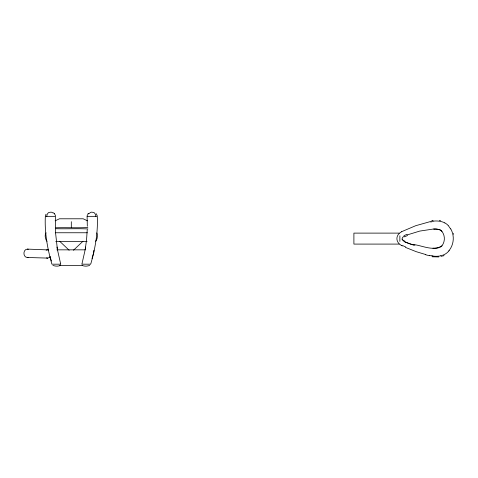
<?xml version="1.0" encoding="UTF-8"?>
<svg xmlns="http://www.w3.org/2000/svg" width="478" height="478" viewBox="0 0 478 478"><rect width="100%" height="100%" fill="white"/><g stroke="black" fill="none" stroke-linecap="round" stroke-linejoin="round"><path stroke-width="0.72" d="M87.319 226.291L87.104 216.349M87.247 229.607L86.566 239.693L85.204 249.618L85.622 247.06M46.832 216.349L46.898 215.518A3.525 2.492 -90 0 1 47.244 214.287L47.955 213.2A5.138 3.633 -90 0 1 48.881 212.453L51.032 212.142A5.485 3.878 -90 0 1 52.024 212.453M87.098 215.763L88.496 213.313L88.042 213.732M45.392 215.763L46.025 214.174M85.221 249.516L81.959 263.898M90.82 263.79C95.224 248.411 98.086 232.398 97.279 216.349L87.127 216.349M92.027 258.473L93.736 252.677L93.921 250.245M50.363 256.298L49.342 257.481L47.776 258.096L27.252 257.481C22.615 257.242 22.932 248.966 27.587 249.116L48.654 249.928M449.23 250.376L449.463 250.054A19.52 19.496 90 0 0 450.754 228.848M449.123 250.526L448.836 250.914M89.314 213.535L89.601 213.2M82.963 241.259L73.469 250.251M60.455 265.386C58.25 266.497 55.197 266.3 52.915 265.386M89.709 265.386C87.426 266.3 84.373 266.497 82.168 265.386M46.157 250.155L47.716 249.737M401.634 231.687L415.663 225.724L430.481 221.547M404.239 236.234L402.709 237.285L402.123 238.504A1.548 1.548 0 0 0 402.135 238.803A1.637 1.637 0 0 0 402.201 239.096M55.131 220.824L59.451 218.787L83.172 218.787L87.492 220.824M60.365 265.284L59.864 265.439M407.232 234.919L419.75 231.083L433.916 228.956M443.124 255.951L444.068 255.575M441.385 256.471L442.234 256.244M28.094 257.343L27.198 257.481M46.079 232.822C44.406 234.519 45.249 239.765 47.089 241.271M95.534 241.271C97.542 239.699 97.769 235.098 96.867 232.9M440.752 255.76L441.146 255.67A16.061 16.001 -46.4 0 0 443.255 254.995A15.374 15.32 -48.8 0 0 445.532 253.866A12.213 12.189 -58.8 0 0 448.107 251.763L448.466 251.374A11.657 11.657 -7.3 0 0 448.842 250.92M87.856 227.552C77.233 228.012 66.585 227.51 55.938 227.773M431.873 221.278L433.725 221.033M431.807 220.501L432.787 220.346M438.786 256.931L432.237 256.782M55.938 228.705C66.585 228.98 77.233 228.46 87.856 228.938M55.269 232.756L87.355 232.756M399.13 233.115L353.899 233.115L353.899 244.091L399.13 244.091M55.735 241.39L87.074 241.39M56.852 249.845L85.114 249.845M51.929 264.191L60.736 264.191M81.887 264.191L90.695 264.191M59.834 265.505L82.353 265.505M47.43 258.102L47.155 258.078M413.643 244.533C422.313 245.584 433.719 251.613 441.929 245.8C445.191 241.659 445.161 235.546 441.929 231.412A4.32 4.308 -71.1 0 0 440.62 230.3A4.32 4.308 -87.6 0 1 441.947 231.394M27.425 249.11L28.339 249.301M432.835 256.077L433.594 256.16A23.297 23.237 -75.6 0 0 440.77 255.838M439.366 220.352L440.567 220.555M431.903 255.939L429.698 255.491M47.167 258.078L46.545 257.911M425.832 254.577L416.26 251.691L405.595 247.437M404.173 240.936L404.107 240.906A4.248 4.248 0 0 1 402.064 239.185A4.248 4.23 44.5 0 0 404.131 240.828M402.512 245.967L401.651 245.531M53.279 212.752L54.319 213.487M69.155 250.251L59.66 241.259M54.408 213.57L55.526 215.763M54.128 213.313L54.582 213.732M96.251 213.732L97.231 215.763M450.593 228.938L448.621 226.046A16.222 16.198 31.8 0 0 448.173 225.52M51.409 260.988L50.208 257.218M51.803 263.79C47.4 248.411 44.538 232.398 45.344 216.349L55.496 216.349L55.484 232.141L57.42 249.618L57.002 247.06M60.688 264.035L57.402 249.516M453.401 233.425L453.61 234.268M95.791 216.349L95.725 215.518A3.525 2.492 -90 0 0 95.379 214.287L94.668 213.2A5.138 3.633 -90 0 0 93.742 212.453L91.591 212.142A5.485 3.878 -90 0 0 90.599 212.453A5.718 4.045 -90 0 0 89.918 212.907M399.871 235.797L399.871 241.402M71.312 221.69L71.312 227.444M433.934 229.087A13.993 13.946 89.4 0 1 440.686 230.145M404.519 236.843A48.941 44.818 -29.1 0 1 407.465 235.546M414.928 245.286A62.498 58.358 30 0 1 404.047 241.408M442.036 245.782A4.935 4.923 68.1 0 1 439.67 247.287M438.792 247.712A16.736 16.646 -68.8 0 1 432.925 248.178M413.518 245.029A61.429 57.408 30.7 0 1 404 241.51M403.976 235.672A48.941 46.109 -30.4 0 1 407.011 234.345M433.934 229.111A13.993 13.892 57.8 0 1 440.662 230.199M401.669 231.752A9.984 9.907 -36.6 0 0 398.473 234.286A7.194 7.194 0 0 0 397.009 237.554L396.943 238.164A6.835 6.835 0 0 0 396.985 239.478A6.937 6.937 0 0 0 397.266 240.709A7.098 7.098 0 0 0 398.013 242.31L398.365 242.818A8.64 8.64 0 0 0 398.963 243.535A8.084 8.084 0 0 0 399.578 244.133L399.99 244.461A11.078 11.072 52.7 0 0 401.64 245.555M405.756 247.03A75.721 61.991 28.8 0 1 402.703 245.573M444.797 222.933A12.153 12.147 0 0 1 448.089 225.359M444.809 222.909A14.818 14.776 53.1 0 0 442.724 222.001A22.012 21.922 46.3 0 0 433.731 221.093M430.606 222.007A32.54 27.82 -1.8 0 1 431.981 221.75M429.644 255.73A109.139 108.231 -43.1 0 1 425.779 254.798M432.859 255.909A18.361 17.501 -5.9 0 1 431.939 255.772M52.365 212.656A5.718 4.045 -90 0 1 52.705 212.907"/></g></svg>
